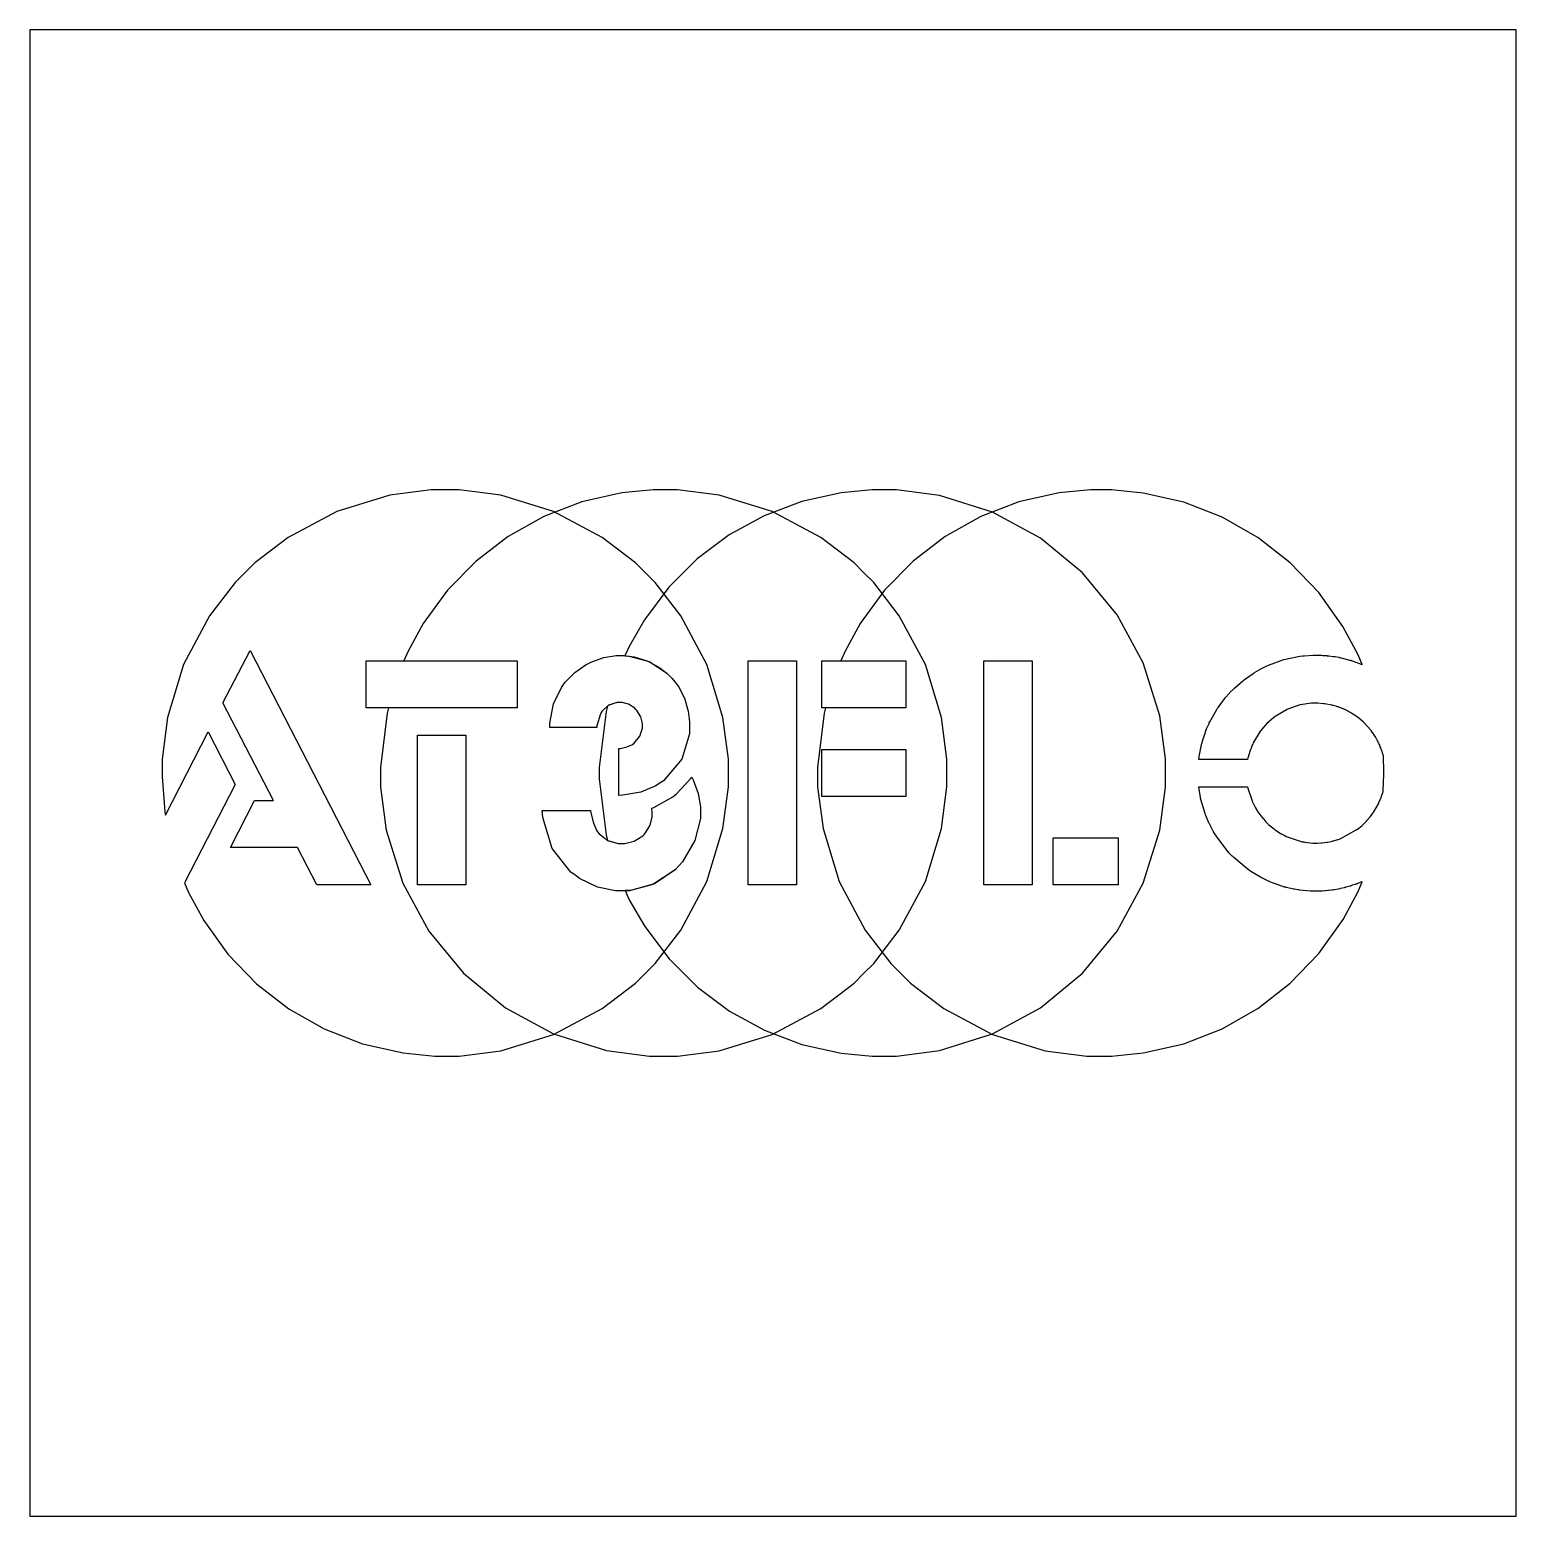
# Model space of a CAD drawing. Extents: x 0 to 6.64, y 0 to 6.64.
import ezdxf

# ---------------------------------------------------------------- set-up
doc = ezdxf.new("R2010")
doc.units = 0
doc.layers.get('0').update_dxf_attribs({"linetype": 'CONTINUOUS'})

msp = doc.modelspace()

# ---------------------------------------------------------------- linework, layer by layer
at = {"color": 7}
msp.add_lwpolyline([(0, 0), (6.63542, 0), (6.63542, 6.63542), (0, 6.63542), (0, 0)], close=True, dxfattribs=at)
at = {"color": 30}
for points in [[(1.85454, 4.58171), (1.79258, 4.58171), (1.60678, 4.55724), (1.37082, 4.48551), (1.15327, 4.36936), (1.00456, 4.25532), (0.96078, 4.21149), (0.91694, 4.16769), (0.8029, 4.01899), (0.68674, 3.80143), (0.61502, 3.56549), (0.59055, 3.37967), (0.59055, 3.31771), (0.5906, 3.30197), (0.6033, 3.14501), (0.60574, 3.12944), (0.79715, 3.50157), (0.91705, 3.26687), (0.69092, 2.82742), (0.70909, 2.78418), (0.77664, 2.65978), (0.88439, 2.50906), (1.01166, 2.37701), (1.15603, 2.26519), (1.315, 2.17535), (1.48606, 2.10906), (1.66672, 2.06793), (1.80757, 2.05376), (1.85454, 2.05371), (1.91644, 2.05371), (2.10226, 2.07824), (2.33822, 2.14996), (2.55578, 2.26611), (2.70449, 2.38015), (2.74832, 2.42393), (2.7921, 2.46778), (2.90614, 2.61649), (3.02225, 2.83404), (3.09397, 3.06999), (3.11849, 3.25581), (3.11849, 3.31771), (3.11849, 3.37967), (3.09397, 3.56549), (3.02225, 3.80143), (2.90614, 4.01899), (2.7921, 4.16769), (2.74832, 4.21149), (2.70449, 4.25532), (2.55578, 4.36936), (2.33822, 4.48551), (2.10226, 4.55724), (1.91644, 4.58171), (1.85454, 4.58171)], [(0.98362, 3.86496), (1.52317, 2.81793), (1.2819, 2.81793), (1.19488, 2.98535), (0.89583, 2.98535), (1.00331, 3.19521), (1.08816, 3.19521), (0.8622, 3.63097), (0.98362, 3.86496)], [(1.50119, 3.8189), (2.17611, 3.8189), (2.17611, 3.60906), (1.50119, 3.60906), (1.50119, 3.8189)], [(2.63525, 3.84153), (2.65082, 3.84153), (2.6976, 3.83583), (2.75532, 3.81874), (2.80838, 3.79015), (2.84565, 3.76118), (2.85678, 3.75017), (2.86746, 3.73964), (2.89546, 3.70378), (2.92307, 3.65147), (2.93967, 3.59337), (2.94521, 3.54536), (2.94521, 3.52935), (2.94521, 3.49181), (2.91026, 3.37912), (2.82883, 3.28293), (2.80556, 3.26758), (2.79411, 3.26014), (2.72715, 3.23269), (2.64729, 3.2181), (2.62939, 3.21712), (2.62939, 3.42697), (2.63607, 3.42774), (2.66499, 3.43397), (2.68782, 3.44358), (2.69151, 3.44601), (2.69868, 3.4509), (2.72385, 3.4815), (2.73465, 3.51742), (2.73465, 3.52935), (2.73465, 3.53922), (2.72732, 3.56868), (2.71029, 3.59674), (2.7054, 3.60172), (2.70063, 3.60672), (2.67339, 3.62424), (2.64421, 3.63172), (2.6345, 3.63172), (2.62185, 3.63172), (2.58404, 3.62007), (2.55404, 3.59272), (2.54969, 3.5849), (2.54775, 3.58138), (2.53185, 3.52778), (2.53065, 3.52056), (2.32086, 3.52056), (2.32146, 3.53971), (2.33817, 3.62608), (2.37321, 3.69997), (2.38297, 3.71289), (2.39051, 3.72304), (2.43343, 3.76682), (2.48313, 3.8016), (2.49414, 3.80718), (2.50521, 3.81293), (2.56267, 3.83296), (2.61708, 3.84153), (2.63525, 3.84153)], [(1.73156, 3.48693), (1.94721, 3.48693), (1.94721, 2.81793), (1.73156, 2.81793), (1.73156, 3.48693)], [(2.95475, 3.29904), (2.96121, 3.28722), (2.98378, 3.22575), (2.99349, 3.16721), (2.99349, 3.14768), (2.99349, 3.11469), (2.96951, 3.01574), (2.91363, 2.92057), (2.89768, 2.90349), (2.88037, 2.88499), (2.78179, 2.82015), (2.67681, 2.79237), (2.64182, 2.79237), (2.61501, 2.79237), (2.53467, 2.80881), (2.45361, 2.84717), (2.43853, 2.85813), (2.41575, 2.87472), (2.33251, 2.98101), (2.29021, 3.11843), (2.28792, 3.15061), (2.50364, 3.15061), (2.50532, 3.13954), (2.51654, 3.09343), (2.53153, 3.05974), (2.53504, 3.05485), (2.5415, 3.04622), (2.58111, 3.01594), (2.62663, 3.00293), (2.64182, 3.00293), (2.65576, 3.00293), (2.69769, 3.01318), (2.73606, 3.03706), (2.74268, 3.04389), (2.74864, 3.05012), (2.76953, 3.08501), (2.77854, 3.12164), (2.77854, 3.13379), (2.77854, 3.14057), (2.77729, 3.15793), (2.77707, 3.16086), (2.7856, 3.16368), (2.87028, 3.21121), (2.87869, 3.21789), (2.88624, 3.22401), (2.9496, 3.29161), (2.95475, 3.29904)]]:
    msp.add_lwpolyline(points, close=True, dxfattribs=at)
at = {"color": 20}
for points in [[(2.82997, 4.58171), (2.78336, 4.58171), (2.64356, 4.56787), (2.46414, 4.5275), (2.29411, 4.46229), (2.13596, 4.37381), (1.99203, 4.26361), (1.86475, 4.13331), (1.75667, 3.9846), (1.68858, 3.86171), (1.67014, 3.8189), (2.17611, 3.8189), (2.17611, 3.60906), (1.60146, 3.60906), (1.59565, 3.58524), (1.56614, 3.34229), (1.56603, 3.31771), (1.56603, 3.25407), (1.59169, 3.06299), (1.66531, 2.82574), (1.78185, 2.61106), (1.93619, 2.42399), (2.12326, 2.26964), (2.33794, 2.1531), (2.57519, 2.07943), (2.76628, 2.05371), (2.82997, 2.05371), (2.89187, 2.05371), (3.07769, 2.07824), (3.31364, 2.14996), (3.53119, 2.26611), (3.6799, 2.38015), (3.72374, 2.42393), (3.76753, 2.46778), (3.88157, 2.61649), (3.99772, 2.83404), (4.06944, 3.06999), (4.09397, 3.25581), (4.09397, 3.31771), (4.09397, 3.37967), (4.06944, 3.56549), (3.99772, 3.80143), (3.88157, 4.01899), (3.76753, 4.16769), (3.72374, 4.21149), (3.6799, 4.25532), (3.53119, 4.36936), (3.31364, 4.48551), (3.07769, 4.55724), (2.89187, 4.58171), (2.82997, 4.58171)], [(2.63525, 3.84153), (2.65082, 3.84153), (2.6976, 3.83583), (2.75532, 3.81874), (2.80838, 3.79015), (2.84565, 3.76118), (2.85678, 3.75017), (2.86746, 3.73964), (2.89546, 3.70378), (2.92307, 3.65147), (2.93967, 3.59337), (2.94521, 3.54536), (2.94521, 3.52935), (2.94521, 3.49181), (2.91026, 3.37912), (2.82883, 3.28293), (2.80556, 3.26758), (2.79411, 3.26014), (2.72715, 3.23269), (2.64729, 3.2181), (2.62939, 3.21712), (2.62939, 3.42697), (2.63607, 3.42774), (2.66499, 3.43397), (2.68782, 3.44358), (2.69151, 3.44601), (2.69868, 3.4509), (2.72385, 3.4815), (2.73465, 3.51742), (2.73465, 3.52935), (2.73465, 3.53922), (2.72732, 3.56868), (2.71029, 3.59674), (2.7054, 3.60172), (2.70063, 3.60672), (2.67339, 3.62424), (2.64421, 3.63172), (2.6345, 3.63172), (2.62185, 3.63172), (2.58404, 3.62007), (2.55404, 3.59272), (2.54969, 3.5849), (2.54775, 3.58138), (2.53185, 3.52778), (2.53065, 3.52056), (2.32086, 3.52056), (2.32146, 3.53971), (2.33817, 3.62608), (2.37321, 3.69997), (2.38297, 3.71289), (2.39051, 3.72304), (2.43343, 3.76682), (2.48313, 3.8016), (2.49414, 3.80718), (2.50521, 3.81293), (2.56267, 3.83296), (2.61708, 3.84153), (2.63525, 3.84153)], [(3.20714, 3.8189), (3.42285, 3.8189), (3.42285, 2.81793), (3.20714, 2.81793), (3.20714, 3.8189)], [(3.53543, 3.8189), (3.91054, 3.8189), (3.91054, 3.60906), (3.53543, 3.60906), (3.53543, 3.8189)], [(1.73156, 3.48693), (1.94721, 3.48693), (1.94721, 2.81793), (1.73156, 2.81793), (1.73156, 3.48693)], [(3.53543, 3.42258), (3.91054, 3.42258), (3.91054, 3.21278), (3.53543, 3.21278), (3.53543, 3.42258)], [(2.95475, 3.29904), (2.96121, 3.28722), (2.98378, 3.22575), (2.99349, 3.16721), (2.99349, 3.14768), (2.99349, 3.11469), (2.96951, 3.01574), (2.91363, 2.92057), (2.89768, 2.90349), (2.88037, 2.88499), (2.78179, 2.82015), (2.67681, 2.79237), (2.64182, 2.79237), (2.61501, 2.79237), (2.53467, 2.80881), (2.45361, 2.84717), (2.43853, 2.85813), (2.41575, 2.87472), (2.33251, 2.98101), (2.29021, 3.11843), (2.28792, 3.15061), (2.50364, 3.15061), (2.50532, 3.13954), (2.51654, 3.09343), (2.53153, 3.05974), (2.53504, 3.05485), (2.5415, 3.04622), (2.58111, 3.01594), (2.62663, 3.00293), (2.64182, 3.00293), (2.65576, 3.00293), (2.69769, 3.01318), (2.73606, 3.03706), (2.74268, 3.04389), (2.74864, 3.05012), (2.76953, 3.08501), (2.77854, 3.12164), (2.77854, 3.13379), (2.77854, 3.14057), (2.77729, 3.15793), (2.77707, 3.16086), (2.7856, 3.16368), (2.87028, 3.21121), (2.87869, 3.21789), (2.88624, 3.22401), (2.9496, 3.29161), (2.95475, 3.29904)]]:
    msp.add_lwpolyline(points, close=True, dxfattribs=at)
at = {"color": 140}
for points in [[(3.80544, 4.58171), (3.75965, 4.58171), (3.62229, 4.56825), (3.44581, 4.52914), (3.27826, 4.46593), (3.12196, 4.3801), (2.97928, 4.27322), (2.85254, 4.14671), (2.74408, 4.00211), (2.67512, 3.8826), (2.65619, 3.84088), (2.67551, 3.83974), (2.76432, 3.81478), (2.84267, 3.76417), (2.85678, 3.75017), (2.86746, 3.73964), (2.89546, 3.70378), (2.92307, 3.65147), (2.93967, 3.59337), (2.94521, 3.54536), (2.94521, 3.52935), (2.94521, 3.49181), (2.91026, 3.37912), (2.82883, 3.28293), (2.80556, 3.26758), (2.79411, 3.26014), (2.72715, 3.23269), (2.64729, 3.2181), (2.62939, 3.21712), (2.62939, 3.42697), (2.63607, 3.42774), (2.66499, 3.43397), (2.68782, 3.44358), (2.69151, 3.44601), (2.69868, 3.4509), (2.72385, 3.4815), (2.73465, 3.51742), (2.73465, 3.52935), (2.73465, 3.53922), (2.72732, 3.56868), (2.71029, 3.59674), (2.7054, 3.60172), (2.70063, 3.60672), (2.67339, 3.62424), (2.64421, 3.63172), (2.6345, 3.63172), (2.62056, 3.63172), (2.58263, 3.61914), (2.57883, 3.61664), (2.57275, 3.59224), (2.54156, 3.34293), (2.54144, 3.31771), (2.54156, 3.29237), (2.57297, 3.04167), (2.5791, 3.01704), (2.58365, 3.01471), (2.62728, 3.00293), (2.64182, 3.00293), (2.65576, 3.00293), (2.69769, 3.01318), (2.73606, 3.03706), (2.74268, 3.04389), (2.74864, 3.05012), (2.76953, 3.08501), (2.77854, 3.12164), (2.77854, 3.13379), (2.77854, 3.14057), (2.77729, 3.15793), (2.77707, 3.16086), (2.7856, 3.16368), (2.87028, 3.21121), (2.87869, 3.21789), (2.88624, 3.22401), (2.9496, 3.29161), (2.95475, 3.29904), (2.96121, 3.28722), (2.98378, 3.22575), (2.99349, 3.16721), (2.99349, 3.14768), (2.99349, 3.11469), (2.96951, 3.01574), (2.91363, 2.92057), (2.89768, 2.90349), (2.88124, 2.88596), (2.78836, 2.82314), (2.68093, 2.79363), (2.65733, 2.79269), (2.67626, 2.75114), (2.74533, 2.63189), (2.85379, 2.48768), (2.98047, 2.36149), (3.12299, 2.25489), (3.27908, 2.16932), (3.4464, 2.10628), (3.62261, 2.06728), (3.75971, 2.05376), (3.80544, 2.05371), (3.86908, 2.05371), (4.06017, 2.07943), (4.29742, 2.1531), (4.5121, 2.26964), (4.69917, 2.42399), (4.85351, 2.61106), (4.97006, 2.82574), (5.04368, 3.06299), (5.06939, 3.25407), (5.06939, 3.31771), (5.06939, 3.3814), (5.04368, 3.57249), (4.97006, 3.80974), (4.85351, 4.02442), (4.69917, 4.21149), (4.5121, 4.36583), (4.29742, 4.48236), (4.06017, 4.55604), (3.86908, 4.58171), (3.80544, 4.58171)], [(3.20714, 3.8189), (3.42285, 3.8189), (3.42285, 2.81793), (3.20714, 2.81793), (3.20714, 3.8189)], [(3.53543, 3.8189), (3.91054, 3.8189), (3.91054, 3.60906), (3.53543, 3.60906), (3.53543, 3.8189)], [(4.25922, 3.8189), (4.47493, 3.8189), (4.47493, 2.81793), (4.25922, 2.81793), (4.25922, 3.8189)], [(3.53543, 3.42258), (3.91054, 3.42258), (3.91054, 3.21278), (3.53543, 3.21278), (3.53543, 3.42258)], [(4.56853, 3.02778), (4.85807, 3.02778), (4.85807, 2.81793), (4.56853, 2.81793), (4.56853, 3.02778)]]:
    msp.add_lwpolyline(points, close=True, dxfattribs=at)
at = {"color": 93}
for points in [[(4.78087, 4.58171), (4.73426, 4.58171), (4.59446, 4.56787), (4.41504, 4.52756), (4.24501, 4.46229), (4.08681, 4.37381), (3.94287, 4.26361), (3.81565, 4.13336), (3.70751, 3.9846), (3.63943, 3.86171), (3.62099, 3.8189), (3.91054, 3.8189), (3.91054, 3.60906), (3.55236, 3.60906), (3.54656, 3.58524), (3.51704, 3.34229), (3.51693, 3.31771), (3.51693, 3.25581), (3.54139, 3.06999), (3.61312, 2.83404), (3.72922, 2.61649), (3.84326, 2.46778), (3.8871, 2.42393), (3.93088, 2.38015), (4.07958, 2.26611), (4.29715, 2.14996), (4.5331, 2.07824), (4.71892, 2.05371), (4.78087, 2.05371), (4.82801, 2.05376), (4.96946, 2.06793), (5.15093, 2.10915), (5.32264, 2.17589), (5.4821, 2.26633), (5.62685, 2.3789), (5.75435, 2.51187), (5.86208, 2.66357), (5.92947, 2.78879), (5.9476, 2.83231), (5.94754, 2.83231), (5.94726, 2.83225), (5.94726, 2.83219), (5.94526, 2.83137), (5.92535, 2.82346), (5.92333, 2.82269), (5.92324, 2.82269), (5.92215, 2.82226), (5.92204, 2.82221), (5.92003, 2.8215), (5.90039, 2.81483), (5.89844, 2.81418), (5.89822, 2.81413), (5.8966, 2.81364), (5.89643, 2.81358), (5.89447, 2.81299), (5.87532, 2.80757), (5.87343, 2.80701), (5.8731, 2.80697), (5.8699, 2.80615), (5.86957, 2.80604), (5.86778, 2.80561), (5.8501, 2.80149), (5.84831, 2.80111), (5.84776, 2.801), (5.84224, 2.79992), (5.84169, 2.79981), (5.84006, 2.79953), (5.82379, 2.7966), (5.82215, 2.79633), (5.82146, 2.79622), (5.8144, 2.79531), (5.81375, 2.79519), (5.81228, 2.79503), (5.79753, 2.79312), (5.79606, 2.79297), (5.79492, 2.79286), (5.78358, 2.79199), (5.7825, 2.79189), (5.78136, 2.79183), (5.77013, 2.79096), (5.76904, 2.79085), (5.76676, 2.79075), (5.74799, 2.79015), (5.74175, 2.79015), (5.73671, 2.79015), (5.72336, 2.79047), (5.72174, 2.79053), (5.71674, 2.79075), (5.66781, 2.79508), (5.66303, 2.79579), (5.6614, 2.79606), (5.64546, 2.79872), (5.64388, 2.79899), (5.64068, 2.79958), (5.60926, 2.80669), (5.60618, 2.80751), (5.60151, 2.80875), (5.55572, 2.82383), (5.55126, 2.82557), (5.54975, 2.82617), (5.53483, 2.83236), (5.53336, 2.83301), (5.53185, 2.83365), (5.51714, 2.84044), (5.51568, 2.84115), (5.51421, 2.84185), (5.49962, 2.84924), (5.49821, 2.84999), (5.49387, 2.85232), (5.45128, 2.87799), (5.4471, 2.88081), (5.43989, 2.88574), (5.37429, 2.93983), (5.36838, 2.94575), (5.36719, 2.94694), (5.35558, 2.95899), (5.35449, 2.96018), (5.34879, 2.96631), (5.29844, 3.03244), (5.29406, 3.03956), (5.29313, 3.04101), (5.28467, 3.05539), (5.28386, 3.05686), (5.28299, 3.05832), (5.27496, 3.07319), (5.27419, 3.07465), (5.27339, 3.07617), (5.2659, 3.09136), (5.26519, 3.09289), (5.26372, 3.09597), (5.25022, 3.12765), (5.24897, 3.13086), (5.24658, 3.13678), (5.22775, 3.19965), (5.22635, 3.20637), (5.22547, 3.21044), (5.21875, 3.25228), (5.21826, 3.25663), (5.43614, 3.25663), (5.43744, 3.25049), (5.45606, 3.19319), (5.45844, 3.18787), (5.45942, 3.18571), (5.47011, 3.16476), (5.47131, 3.16271), (5.47151, 3.16228), (5.47396, 3.15782), (5.47424, 3.15739), (5.47493, 3.15619), (5.48247, 3.14426), (5.48329, 3.14307), (5.48406, 3.14193), (5.49229, 3.13053), (5.49317, 3.12939), (5.49408, 3.12819), (5.50364, 3.11621), (5.50461, 3.11501), (5.50558, 3.11388), (5.51568, 3.1026), (5.51671, 3.10151), (5.51774, 3.10042), (5.52832, 3.08985), (5.5294, 3.08882), (5.53157, 3.08681), (5.55425, 3.06776), (5.55664, 3.06597), (5.55897, 3.06424), (5.58371, 3.04801), (5.58632, 3.0465), (5.58757, 3.04579), (5.60075, 3.03874), (5.60211, 3.03803), (5.60894, 3.03461), (5.67964, 3.01107), (5.6869, 3.00976), (5.69125, 3.009), (5.72803, 3.0051), (5.74029, 3.0051), (5.74685, 3.0051), (5.76443, 3.00597), (5.7666, 3.00612), (5.76878, 3.00629), (5.79015, 3.00885), (5.79226, 3.00917), (5.79432, 3.00956), (5.81511, 3.01378), (5.81717, 3.01426), (5.81917, 3.01481), (5.83936, 3.02072), (5.84136, 3.02138), (5.84928, 3.02408), (5.9241, 3.06478), (5.93115, 3.07021), (5.93261, 3.0714), (5.947, 3.08356), (5.9484, 3.08479), (5.94851, 3.08496), (5.95008, 3.08626), (5.95025, 3.08637), (5.95156, 3.08763), (5.96436, 3.10026), (5.9656, 3.10157), (5.96576, 3.10178), (5.96756, 3.10374), (5.96778, 3.10389), (5.96897, 3.10525), (5.98063, 3.11882), (5.98178, 3.12022), (5.98188, 3.12044), (5.98335, 3.12229), (5.98351, 3.12244), (5.98465, 3.12392), (5.99567, 3.139), (5.99675, 3.14051), (5.99681, 3.14063), (5.99735, 3.14154), (5.9974, 3.1416), (5.99962, 3.14497), (6.01975, 3.18061), (6.02154, 3.18435), (6.0224, 3.18625), (6.03082, 3.20578), (6.03163, 3.20774), (6.03163, 3.20779), (6.03174, 3.20806), (6.03179, 3.20806), (6.03179, 3.20811), (6.03185, 3.20839), (6.0319, 3.20839), (6.03267, 3.21039), (6.03988, 3.23096), (6.04058, 3.23307), (6.04058, 3.23307), (6.04064, 3.23318), (6.04064, 3.23318), (6.04064, 3.23318), (6.04064, 3.23324), (6.04064, 3.23324), (6.04118, 3.24029), (6.04471, 3.31065), (6.04486, 3.31771), (6.04482, 3.32428), (6.04254, 3.38981), (6.0421, 3.39632), (6.04167, 3.39779), (6.03706, 3.41183), (6.03662, 3.41319), (6.03646, 3.41363), (6.03494, 3.41775), (6.03483, 3.41812), (6.03444, 3.41911), (6.03097, 3.42839), (6.03065, 3.42925), (6.03043, 3.42979), (6.02832, 3.43494), (6.0281, 3.43544), (6.02772, 3.43625), (6.02436, 3.44422), (6.02403, 3.44499), (6.02376, 3.44553), (6.02143, 3.45057), (6.02121, 3.45107), (6.02083, 3.45182), (6.01725, 3.45915), (6.01693, 3.45985), (6.01665, 3.46039), (6.01406, 3.46533), (6.01383, 3.46582), (6.01346, 3.46658), (6.0095, 3.47368), (6.00911, 3.47433), (6.00885, 3.47478), (6.00635, 3.47911), (6.00613, 3.47949), (6.00558, 3.48042), (6.00006, 3.48921), (5.99951, 3.49007), (5.99935, 3.49029), (5.9981, 3.49224), (5.99799, 3.4924), (5.99724, 3.49354), (5.98964, 3.50418), (5.98888, 3.50521), (5.98628, 3.50868), (5.9579, 3.54042), (5.95486, 3.54329), (5.95281, 3.54525), (5.93132, 3.56353), (5.9291, 3.56521), (5.92796, 3.56608), (5.91644, 3.57438), (5.91531, 3.57514), (5.91531, 3.57514), (5.91525, 3.57514), (5.91525, 3.57514), (5.91407, 3.57596), (5.90207, 3.58365), (5.90088, 3.58436), (5.90088, 3.58436), (5.90082, 3.58436), (5.90082, 3.58436), (5.89958, 3.58512), (5.88704, 3.59229), (5.88579, 3.59293), (5.88433, 3.59369), (5.8699, 3.60069), (5.86849, 3.60135), (5.86594, 3.60249), (5.84028, 3.61236), (5.83768, 3.61317), (5.83729, 3.61333), (5.8335, 3.61469), (5.83311, 3.61481), (5.8316, 3.61529), (5.81657, 3.61947), (5.81506, 3.61985), (5.81201, 3.62061), (5.78125, 3.62619), (5.77815, 3.62651), (5.77501, 3.6269), (5.74897, 3.62879), (5.74029, 3.62879), (5.72157, 3.62879), (5.67139, 3.62147), (5.66542, 3.61996), (5.6614, 3.61897), (5.62256, 3.6059), (5.61882, 3.60422), (5.61312, 3.60178), (5.55903, 3.56988), (5.55388, 3.56592), (5.55192, 3.56446), (5.53375, 3.54921), (5.53201, 3.54758), (5.53114, 3.54682), (5.52268, 3.53874), (5.52186, 3.53788), (5.521, 3.53706), (5.51297, 3.52869), (5.51221, 3.52783), (5.51139, 3.52696), (5.50379, 3.51824), (5.5031, 3.51731), (5.50233, 3.51644), (5.49511, 3.50743), (5.49447, 3.50651), (5.49094, 3.5019), (5.46132, 3.45204), (5.45893, 3.44661), (5.45844, 3.44553), (5.45383, 3.43463), (5.4534, 3.43349), (5.4534, 3.43349), (5.4534, 3.43349), (5.4534, 3.43349), (5.4529, 3.4324), (5.44868, 3.42111), (5.44829, 3.41997), (5.44749, 3.41769), (5.44026, 3.39432), (5.43967, 3.39187), (5.43935, 3.39068), (5.43642, 3.37853), (5.43614, 3.37728), (5.21826, 3.37728), (5.21886, 3.38217), (5.22711, 3.42979), (5.22819, 3.4344), (5.22851, 3.43599), (5.23236, 3.45139), (5.23281, 3.4529), (5.23318, 3.45449), (5.23753, 3.46963), (5.23801, 3.47108), (5.23876, 3.47374), (5.24756, 3.49946), (5.24854, 3.50196), (5.24864, 3.50239), (5.25011, 3.50629), (5.25028, 3.50667), (5.25043, 3.50711), (5.25217, 3.51133), (5.25233, 3.51172), (5.25331, 3.51421), (5.26394, 3.53874), (5.26508, 3.54113), (5.26774, 3.54682), (5.29872, 3.6014), (5.30225, 3.60667), (5.30485, 3.61062), (5.33356, 3.64914), (5.33669, 3.65289), (5.33822, 3.65479), (5.35417, 3.67285), (5.35579, 3.67458), (5.35742, 3.67638), (5.37414, 3.69347), (5.37587, 3.6951), (5.37929, 3.6984), (5.41504, 3.72954), (5.41878, 3.73242), (5.42247, 3.73535), (5.46137, 3.76243), (5.46544, 3.76492), (5.46744, 3.76617), (5.48807, 3.77821), (5.49018, 3.77935), (5.49224, 3.78054), (5.51361, 3.7915), (5.51585, 3.79254), (5.52924, 3.79893), (5.59799, 3.82379), (5.66872, 3.83897), (5.68321, 3.84056), (5.68804, 3.8411), (5.72831, 3.84375), (5.74175, 3.84375), (5.74778, 3.84375), (5.76383, 3.84326), (5.76585, 3.84315), (5.76639, 3.84315), (5.77192, 3.84289), (5.77251, 3.84283), (5.77403, 3.84278), (5.78956, 3.84164), (5.79113, 3.84147), (5.79156, 3.84142), (5.79639, 3.84099), (5.79688, 3.84093), (5.79878, 3.84076), (5.81787, 3.83838), (5.81982, 3.83811), (5.82021, 3.83806), (5.82454, 3.8374), (5.82497, 3.83729), (5.82667, 3.83703), (5.84364, 3.83404), (5.84538, 3.83365), (5.8456, 3.83361), (5.84831, 3.83306), (5.84858, 3.83301), (5.85265, 3.83219), (5.89285, 3.82189), (5.89681, 3.82064), (5.89703, 3.82058), (5.89914, 3.81993), (5.89936, 3.81982), (5.90338, 3.81858), (5.94308, 3.80382), (5.94706, 3.80214), (5.94706, 3.80214), (5.94715, 3.80208), (5.94715, 3.80208), (5.9291, 3.84565), (5.86176, 3.97097), (5.75418, 4.12278), (5.62674, 4.25592), (5.4821, 4.3686), (5.32264, 4.45921), (5.15093, 4.52604), (4.96951, 4.56743), (4.82801, 4.58171), (4.78087, 4.58171)], [(4.25922, 3.8189), (4.47493, 3.8189), (4.47493, 2.81793), (4.25922, 2.81793), (4.25922, 3.8189)], [(3.53543, 3.42258), (3.91054, 3.42258), (3.91054, 3.21278), (3.53543, 3.21278), (3.53543, 3.42258)], [(4.56853, 3.02778), (4.85807, 3.02778), (4.85807, 2.81793), (4.56853, 2.81793), (4.56853, 3.02778)]]:
    msp.add_lwpolyline(points, close=True, dxfattribs=at)

doc.saveas('drawing.dxf')
